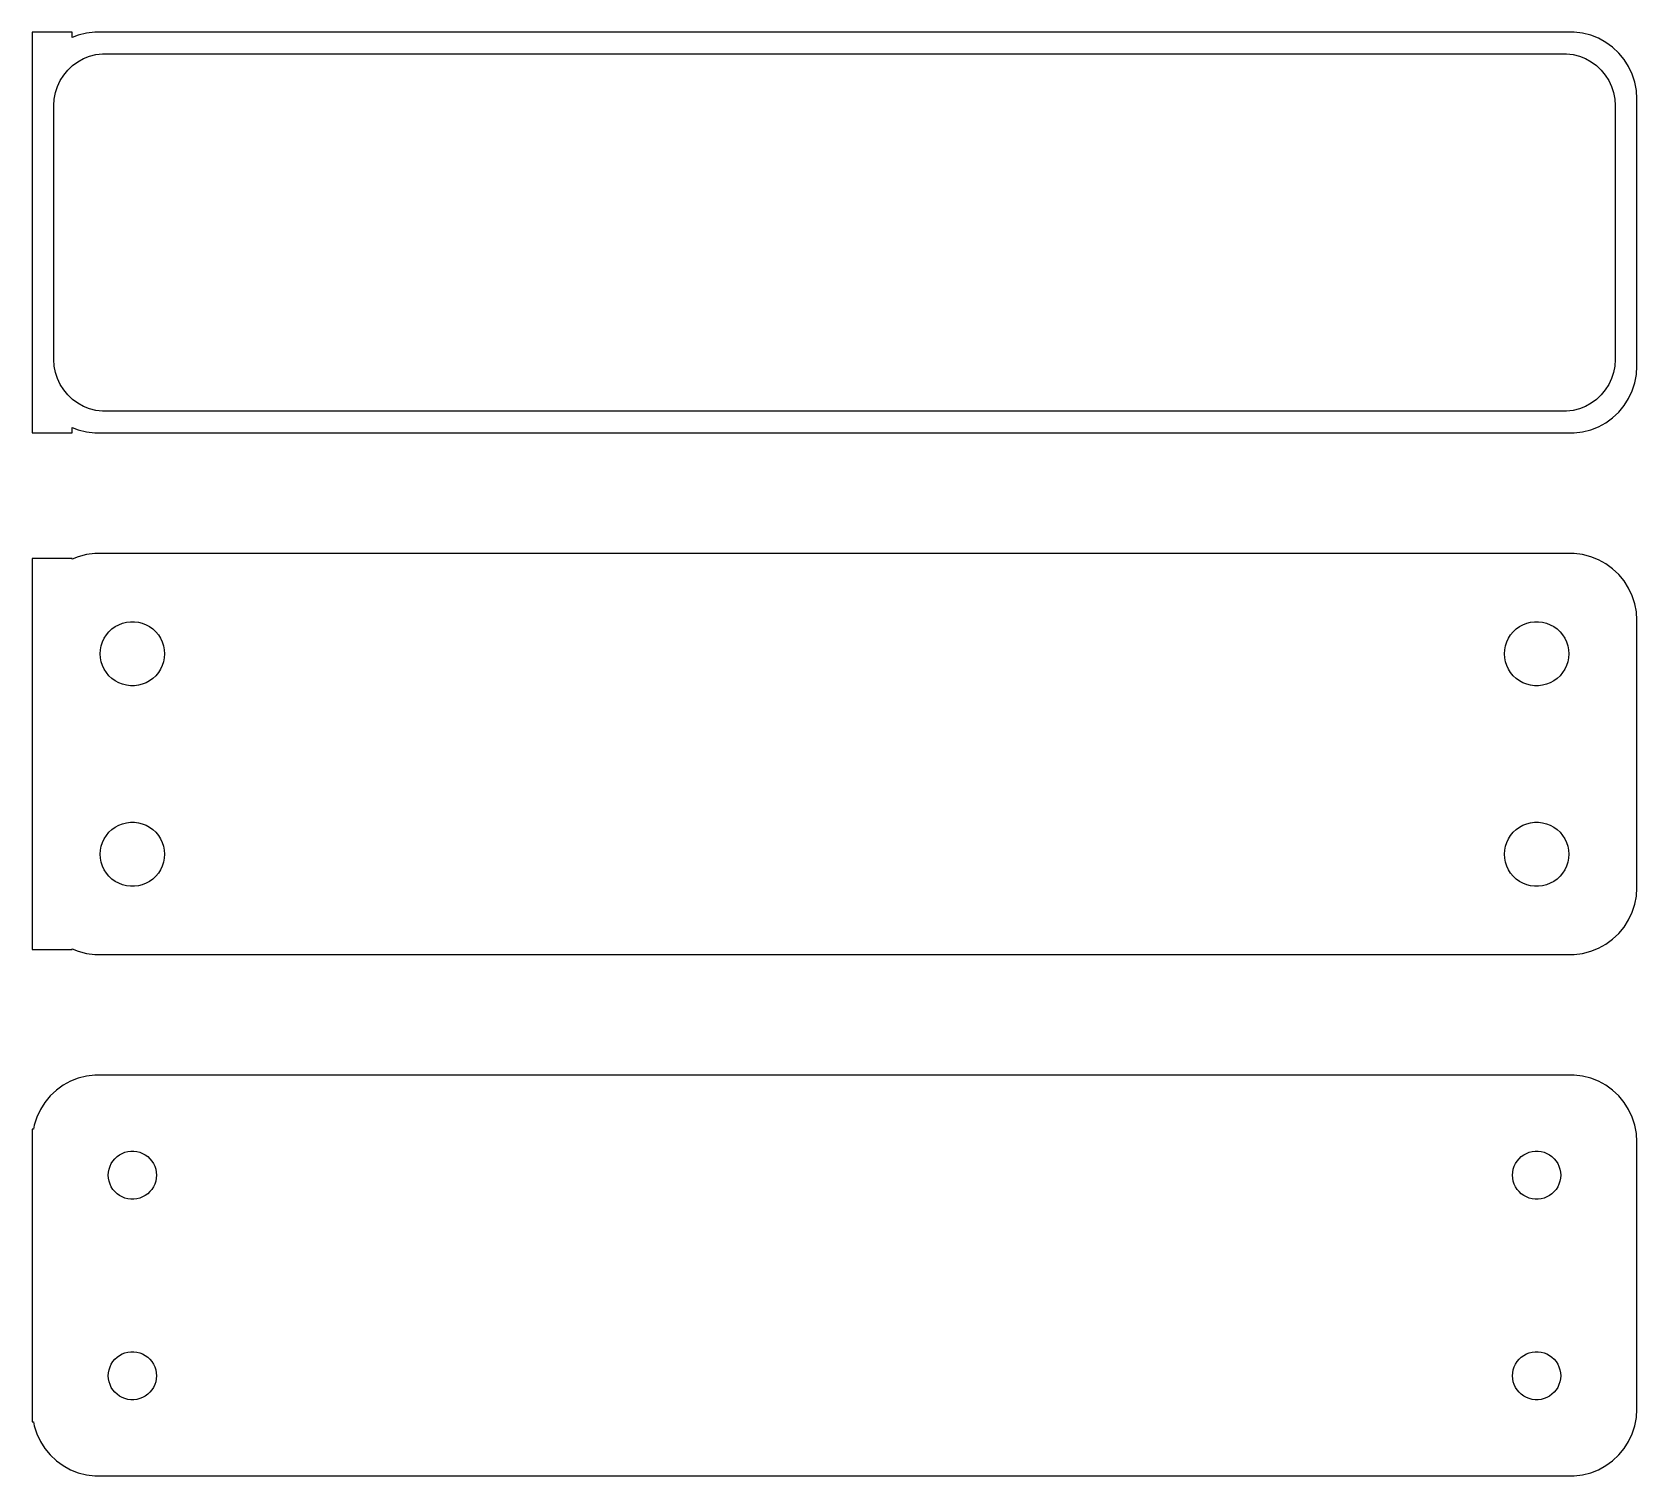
# Model space of a CAD drawing. Header units: metres. Extents: x -60 to 60, y 63 to 171.
import ezdxf

# ---------------------------------------------------------------- set-up
doc = ezdxf.new("R2010")
doc.units = ezdxf.units.M

msp = doc.modelspace()

# ---------------------------------------------------------------- linework, layer by layer
for p, q in [((-57, 170.99), (-60, 170.99)), ((-60, 170.99), (-60, 141.01)), ((-57, 170.575), (-57, 170.99)), ((-56.5451, 170.755), (-57, 170.575)), ((-55.9369, 170.911), (-56.5451, 170.755)), ((-55.3139, 170.99), (-55.9369, 170.911)), ((55.3139, 170.99), (-55.3139, 170.99)), ((55.9369, 170.911), (55.3139, 170.99)), ((56.5451, 170.755), (55.9369, 170.911)), ((57.1289, 170.524), (56.5451, 170.755)), ((57.6791, 170.222), (57.1289, 170.524)), ((-55.6967, 169.183), (-55.2256, 169.304)), ((-55.2256, 169.304), (-54.7432, 169.365)), ((-54.7432, 169.365), (54.7432, 169.365)), ((54.7432, 169.365), (55.2256, 169.304)), ((55.2256, 169.304), (55.6967, 169.183)), ((58.1871, 169.853), (57.6791, 170.222)), ((58.6448, 169.423), (58.1871, 169.853)), ((59.0451, 168.939), (58.6448, 169.423)), ((-57.633, 167.776), (-57.323, 168.151)), ((-57.323, 168.151), (-56.9685, 168.484)), ((-56.9685, 168.484), (-56.5751, 168.77)), ((-56.5751, 168.77), (-56.1489, 169.004)), ((-56.1489, 169.004), (-55.6967, 169.183)), ((55.6967, 169.183), (56.1489, 169.004)), ((56.1489, 169.004), (56.5751, 168.77)), ((56.5751, 168.77), (56.9685, 168.484)), ((56.9685, 168.484), (57.323, 168.151)), ((57.323, 168.151), (57.633, 167.776)), ((59.3815, 168.409), (59.0451, 168.939)), ((59.6489, 167.841), (59.3815, 168.409)), ((-58.251, 166.463), (-58.1007, 166.926)), ((-58.1007, 166.926), (-57.8936, 167.366)), ((-57.8936, 167.366), (-57.633, 167.776)), ((57.633, 167.776), (57.8936, 167.366)), ((57.8936, 167.366), (58.1007, 166.926)), ((58.1007, 166.926), (58.251, 166.463)), ((59.8429, 167.243), (59.6489, 167.841)), ((59.9606, 166.627), (59.8429, 167.243)), ((-58.3726, 165.5), (-58.3421, 165.985)), ((-58.3421, 165.985), (-58.251, 166.463)), ((58.251, 166.463), (58.3421, 165.985)), ((58.3421, 165.985), (58.3726, 165.5)), ((60, 166), (59.9606, 166.627)), ((60, 146), (60, 166)), ((-58.3726, 146.5), (-58.3726, 165.5)), ((58.3726, 165.5), (58.3726, 146.5)), ((-58.3421, 146.015), (-58.3726, 146.5)), ((58.3726, 146.5), (58.3421, 146.015)), ((-58.251, 145.537), (-58.3421, 146.015)), ((-58.1007, 145.074), (-58.251, 145.537)), ((58.251, 145.537), (58.1007, 145.074)), ((58.3421, 146.015), (58.251, 145.537)), ((59.8429, 144.757), (59.9606, 145.373)), ((59.9606, 145.373), (60, 146)), ((-57.8936, 144.634), (-58.1007, 145.074)), ((-57.633, 144.224), (-57.8936, 144.634)), ((-57.323, 143.849), (-57.633, 144.224)), ((57.633, 144.224), (57.323, 143.849)), ((57.8936, 144.634), (57.633, 144.224)), ((58.1007, 145.074), (57.8936, 144.634)), ((59.3815, 143.591), (59.6489, 144.159)), ((59.6489, 144.159), (59.8429, 144.757)), ((-56.9685, 143.516), (-57.323, 143.849)), ((-56.5751, 143.23), (-56.9685, 143.516)), ((-56.1489, 142.996), (-56.5751, 143.23)), ((-55.6967, 142.817), (-56.1489, 142.996)), ((-55.2256, 142.696), (-55.6967, 142.817)), ((55.6967, 142.817), (55.2256, 142.696)), ((56.1489, 142.996), (55.6967, 142.817)), ((56.5751, 143.23), (56.1489, 142.996)), ((56.9685, 143.516), (56.5751, 143.23)), ((57.323, 143.849), (56.9685, 143.516)), ((58.6448, 142.577), (59.0451, 143.061)), ((59.0451, 143.061), (59.3815, 143.591)), ((-54.7432, 142.635), (-55.2256, 142.696)), ((54.7432, 142.635), (-54.7432, 142.635)), ((55.2256, 142.696), (54.7432, 142.635)), ((57.1289, 141.476), (57.6791, 141.778)), ((57.6791, 141.778), (58.1871, 142.147)), ((58.1871, 142.147), (58.6448, 142.577)), ((-60, 141.01), (-57, 141.01)), ((-57, 141.425), (-56.5451, 141.245)), ((-57, 141.01), (-57, 141.425)), ((-56.5451, 141.245), (-55.9369, 141.089)), ((-55.9369, 141.089), (-55.3139, 141.01)), ((-55.3139, 141.01), (55.3139, 141.01)), ((55.3139, 141.01), (55.9369, 141.089)), ((55.9369, 141.089), (56.5451, 141.245)), ((56.5451, 141.245), (57.1289, 141.476)), ((-57, 131.615), (-60, 131.615)), ((-60, 131.615), (-60, 102.385)), ((-56.5451, 131.755), (-57, 131.575)), ((-57, 131.575), (-57, 131.615)), ((-55.9369, 131.911), (-56.5451, 131.755)), ((-55.3139, 131.99), (-55.9369, 131.911)), ((55.3139, 131.99), (-55.3139, 131.99)), ((55.9369, 131.911), (55.3139, 131.99)), ((56.5451, 131.755), (55.9369, 131.911)), ((57.1289, 131.524), (56.5451, 131.755)), ((57.6791, 131.222), (57.1289, 131.524)), ((58.1871, 130.853), (57.6791, 131.222)), ((58.6448, 130.423), (58.1871, 130.853)), ((59.0451, 129.939), (58.6448, 130.423)), ((59.3815, 129.409), (59.0451, 129.939)), ((59.6489, 128.841), (59.3815, 129.409)), ((59.8429, 128.243), (59.6489, 128.841)), ((59.9606, 127.627), (59.8429, 128.243)), ((60, 127), (59.9606, 127.627)), ((-54.4416, 125.911), (-54.2495, 126.143)), ((-54.2495, 126.143), (-54.0298, 126.349)), ((-54.0298, 126.349), (-53.786, 126.526)), ((-53.786, 126.526), (-53.5219, 126.672)), ((-53.5219, 126.672), (-53.2416, 126.783)), ((-53.2416, 126.783), (-52.9497, 126.857)), ((-52.9497, 126.857), (-52.6507, 126.895)), ((-52.6507, 126.895), (-52.3493, 126.895)), ((-52.3493, 126.895), (-52.0503, 126.857)), ((-52.0503, 126.857), (-51.7584, 126.783)), ((-51.7584, 126.783), (-51.4781, 126.672)), ((-51.4781, 126.672), (-51.214, 126.526)), ((-51.214, 126.526), (-50.9702, 126.349)), ((-50.9702, 126.349), (-50.7505, 126.143)), ((-50.7505, 126.143), (-50.5583, 125.911)), ((50.5583, 125.911), (50.7505, 126.143)), ((50.7505, 126.143), (50.9702, 126.349)), ((50.9702, 126.349), (51.214, 126.526)), ((51.214, 126.526), (51.4781, 126.672)), ((51.4781, 126.672), (51.7584, 126.783)), ((51.7584, 126.783), (52.0503, 126.857)), ((52.0503, 126.857), (52.3493, 126.895)), ((52.3493, 126.895), (52.6507, 126.895)), ((52.6507, 126.895), (52.9497, 126.857)), ((52.9497, 126.857), (53.2416, 126.783)), ((53.2416, 126.783), (53.5219, 126.672)), ((53.5219, 126.672), (53.786, 126.526)), ((53.786, 126.526), (54.0298, 126.349)), ((54.0298, 126.349), (54.2495, 126.143)), ((54.2495, 126.143), (54.4416, 125.911)), ((60, 107), (60, 127)), ((-54.9, 124.5), (-54.8811, 124.801)), ((-54.8811, 124.801), (-54.8246, 125.097)), ((-54.8246, 125.097), (-54.7315, 125.383)), ((-54.7315, 125.383), (-54.6031, 125.656)), ((-54.6031, 125.656), (-54.4416, 125.911)), ((-50.5583, 125.911), (-50.3969, 125.656)), ((-50.3969, 125.656), (-50.2685, 125.383)), ((-50.2685, 125.383), (-50.1754, 125.097)), ((-50.1754, 125.097), (-50.1189, 124.801)), ((-50.1189, 124.801), (-50.1, 124.5)), ((50.1, 124.5), (50.1189, 124.801)), ((50.1189, 124.801), (50.1754, 125.097)), ((50.1754, 125.097), (50.2685, 125.383)), ((50.2685, 125.383), (50.3969, 125.656)), ((50.3969, 125.656), (50.5583, 125.911)), ((54.4416, 125.911), (54.6031, 125.656)), ((54.6031, 125.656), (54.7315, 125.383)), ((54.7315, 125.383), (54.8246, 125.097)), ((54.8246, 125.097), (54.8811, 124.801)), ((54.8811, 124.801), (54.9, 124.5)), ((-54.8811, 124.199), (-54.9, 124.5)), ((-54.8246, 123.903), (-54.8811, 124.199)), ((-54.7315, 123.617), (-54.8246, 123.903)), ((-54.6031, 123.344), (-54.7315, 123.617)), ((-50.2685, 123.617), (-50.3969, 123.344)), ((-50.1754, 123.903), (-50.2685, 123.617)), ((-50.1189, 124.199), (-50.1754, 123.903)), ((-50.1, 124.5), (-50.1189, 124.199)), ((50.1189, 124.199), (50.1, 124.5)), ((50.1754, 123.903), (50.1189, 124.199)), ((50.2685, 123.617), (50.1754, 123.903)), ((50.3969, 123.344), (50.2685, 123.617)), ((54.7315, 123.617), (54.6031, 123.344)), ((54.8246, 123.903), (54.7315, 123.617)), ((54.8811, 124.199), (54.8246, 123.903)), ((54.9, 124.5), (54.8811, 124.199)), ((-54.4416, 123.089), (-54.6031, 123.344)), ((-54.2495, 122.857), (-54.4416, 123.089)), ((-54.0298, 122.651), (-54.2495, 122.857)), ((-53.786, 122.474), (-54.0298, 122.651)), ((-53.5219, 122.328), (-53.786, 122.474)), ((-51.214, 122.474), (-51.4781, 122.328)), ((-50.9702, 122.651), (-51.214, 122.474)), ((-50.7505, 122.857), (-50.9702, 122.651)), ((-50.5583, 123.089), (-50.7505, 122.857)), ((-50.3969, 123.344), (-50.5583, 123.089)), ((50.5583, 123.089), (50.3969, 123.344)), ((50.7505, 122.857), (50.5583, 123.089)), ((50.9702, 122.651), (50.7505, 122.857)), ((51.214, 122.474), (50.9702, 122.651)), ((51.4781, 122.328), (51.214, 122.474)), ((53.786, 122.474), (53.5219, 122.328)), ((54.0298, 122.651), (53.786, 122.474)), ((54.2495, 122.857), (54.0298, 122.651)), ((54.4416, 123.089), (54.2495, 122.857)), ((54.6031, 123.344), (54.4416, 123.089)), ((-53.2416, 122.217), (-53.5219, 122.328)), ((-52.9497, 122.143), (-53.2416, 122.217)), ((-52.6507, 122.105), (-52.9497, 122.143)), ((-52.3493, 122.105), (-52.6507, 122.105)), ((-52.0503, 122.143), (-52.3493, 122.105)), ((-51.7584, 122.217), (-52.0503, 122.143)), ((-51.4781, 122.328), (-51.7584, 122.217)), ((51.7584, 122.217), (51.4781, 122.328)), ((52.0503, 122.143), (51.7584, 122.217)), ((52.3493, 122.105), (52.0503, 122.143)), ((52.6507, 122.105), (52.3493, 122.105)), ((52.9497, 122.143), (52.6507, 122.105)), ((53.2416, 122.217), (52.9497, 122.143)), ((53.5219, 122.328), (53.2416, 122.217)), ((-53.786, 111.526), (-53.5219, 111.672)), ((-53.5219, 111.672), (-53.2416, 111.783)), ((-53.2416, 111.783), (-52.9497, 111.857)), ((-52.9497, 111.857), (-52.6507, 111.895)), ((-52.6507, 111.895), (-52.3493, 111.895)), ((-52.3493, 111.895), (-52.0503, 111.857)), ((-52.0503, 111.857), (-51.7584, 111.783)), ((-51.7584, 111.783), (-51.4781, 111.672)), ((-51.4781, 111.672), (-51.214, 111.526)), ((51.214, 111.526), (51.4781, 111.672)), ((51.4781, 111.672), (51.7584, 111.783)), ((51.7584, 111.783), (52.0503, 111.857)), ((52.0503, 111.857), (52.3493, 111.895)), ((52.3493, 111.895), (52.6507, 111.895)), ((52.6507, 111.895), (52.9497, 111.857)), ((52.9497, 111.857), (53.2416, 111.783)), ((53.2416, 111.783), (53.5219, 111.672)), ((53.5219, 111.672), (53.786, 111.526)), ((-54.7315, 110.383), (-54.6031, 110.656)), ((-54.6031, 110.656), (-54.4416, 110.911)), ((-54.4416, 110.911), (-54.2495, 111.143)), ((-54.2495, 111.143), (-54.0298, 111.349)), ((-54.0298, 111.349), (-53.786, 111.526)), ((-51.214, 111.526), (-50.9702, 111.349)), ((-50.9702, 111.349), (-50.7505, 111.143)), ((-50.7505, 111.143), (-50.5583, 110.911)), ((-50.5583, 110.911), (-50.3969, 110.656)), ((-50.3969, 110.656), (-50.2685, 110.383)), ((50.2685, 110.383), (50.3969, 110.656)), ((50.3969, 110.656), (50.5583, 110.911)), ((50.5583, 110.911), (50.7505, 111.143)), ((50.7505, 111.143), (50.9702, 111.349)), ((50.9702, 111.349), (51.214, 111.526)), ((53.786, 111.526), (54.0298, 111.349)), ((54.0298, 111.349), (54.2495, 111.143)), ((54.2495, 111.143), (54.4416, 110.911)), ((54.4416, 110.911), (54.6031, 110.656)), ((54.6031, 110.656), (54.7315, 110.383)), ((-54.9, 109.5), (-54.8811, 109.801)), ((-54.8811, 109.199), (-54.9, 109.5)), ((-54.8811, 109.801), (-54.8246, 110.097)), ((-54.8246, 110.097), (-54.7315, 110.383)), ((-50.2685, 110.383), (-50.1754, 110.097)), ((-50.1754, 110.097), (-50.1189, 109.801)), ((-50.1189, 109.801), (-50.1, 109.5)), ((-50.1, 109.5), (-50.1189, 109.199)), ((50.1, 109.5), (50.1189, 109.801)), ((50.1189, 109.199), (50.1, 109.5)), ((50.1189, 109.801), (50.1754, 110.097)), ((50.1754, 110.097), (50.2685, 110.383)), ((54.7315, 110.383), (54.8246, 110.097)), ((54.8246, 110.097), (54.8811, 109.801)), ((54.8811, 109.801), (54.9, 109.5)), ((54.9, 109.5), (54.8811, 109.199)), ((-54.8246, 108.903), (-54.8811, 109.199)), ((-54.7315, 108.617), (-54.8246, 108.903)), ((-54.6031, 108.344), (-54.7315, 108.617)), ((-54.4416, 108.089), (-54.6031, 108.344)), ((-54.2495, 107.857), (-54.4416, 108.089)), ((-50.5583, 108.089), (-50.7505, 107.857)), ((-50.3969, 108.344), (-50.5583, 108.089)), ((-50.2685, 108.617), (-50.3969, 108.344)), ((-50.1754, 108.903), (-50.2685, 108.617)), ((-50.1189, 109.199), (-50.1754, 108.903)), ((50.1754, 108.903), (50.1189, 109.199)), ((50.2685, 108.617), (50.1754, 108.903)), ((50.3969, 108.344), (50.2685, 108.617)), ((50.5583, 108.089), (50.3969, 108.344)), ((50.7505, 107.857), (50.5583, 108.089)), ((54.4416, 108.089), (54.2495, 107.857)), ((54.6031, 108.344), (54.4416, 108.089)), ((54.7315, 108.617), (54.6031, 108.344)), ((54.8246, 108.903), (54.7315, 108.617)), ((54.8811, 109.199), (54.8246, 108.903)), ((-54.0298, 107.651), (-54.2495, 107.857)), ((-53.786, 107.474), (-54.0298, 107.651)), ((-53.5219, 107.328), (-53.786, 107.474)), ((-53.2416, 107.217), (-53.5219, 107.328)), ((-52.9497, 107.143), (-53.2416, 107.217)), ((-52.6507, 107.105), (-52.9497, 107.143)), ((-52.3493, 107.105), (-52.6507, 107.105)), ((-52.0503, 107.143), (-52.3493, 107.105)), ((-51.7584, 107.217), (-52.0503, 107.143)), ((-51.4781, 107.328), (-51.7584, 107.217)), ((-51.214, 107.474), (-51.4781, 107.328)), ((-50.9702, 107.651), (-51.214, 107.474)), ((-50.7505, 107.857), (-50.9702, 107.651)), ((50.9702, 107.651), (50.7505, 107.857)), ((51.214, 107.474), (50.9702, 107.651)), ((51.4781, 107.328), (51.214, 107.474)), ((51.7584, 107.217), (51.4781, 107.328)), ((52.0503, 107.143), (51.7584, 107.217)), ((52.3493, 107.105), (52.0503, 107.143)), ((52.6507, 107.105), (52.3493, 107.105)), ((52.9497, 107.143), (52.6507, 107.105)), ((53.2416, 107.217), (52.9497, 107.143)), ((53.5219, 107.328), (53.2416, 107.217)), ((53.786, 107.474), (53.5219, 107.328)), ((54.0298, 107.651), (53.786, 107.474)), ((54.2495, 107.857), (54.0298, 107.651)), ((59.9606, 106.373), (60, 107)), ((59.6489, 105.159), (59.8429, 105.757)), ((59.8429, 105.757), (59.9606, 106.373)), ((59.0451, 104.061), (59.3815, 104.591)), ((59.3815, 104.591), (59.6489, 105.159)), ((58.1871, 103.147), (58.6448, 103.577)), ((58.6448, 103.577), (59.0451, 104.061)), ((-60, 102.385), (-57, 102.385)), ((-57, 102.385), (-57, 102.425)), ((-57, 102.425), (-56.5451, 102.245)), ((-56.5451, 102.245), (-55.9369, 102.089)), ((-55.9369, 102.089), (-55.3139, 102.01)), ((-55.3139, 102.01), (55.3139, 102.01)), ((55.3139, 102.01), (55.9369, 102.089)), ((55.9369, 102.089), (56.5451, 102.245)), ((56.5451, 102.245), (57.1289, 102.476)), ((57.1289, 102.476), (57.6791, 102.778)), ((57.6791, 102.778), (58.1871, 103.147)), ((-57.1289, 92.5241), (-57.6791, 92.2216)), ((-56.5451, 92.7553), (-57.1289, 92.5241)), ((-55.9369, 92.9114), (-56.5451, 92.7553)), ((-55.3139, 92.9901), (-55.9369, 92.9114)), ((55.3139, 92.9901), (-55.3139, 92.9901)), ((55.9369, 92.9114), (55.3139, 92.9901)), ((56.5451, 92.7553), (55.9369, 92.9114)), ((57.1289, 92.5241), (56.5451, 92.7553)), ((57.6791, 92.2216), (57.1289, 92.5241)), ((-58.6448, 91.4227), (-59.0451, 90.9389)), ((-58.1871, 91.8526), (-58.6448, 91.4227)), ((-57.6791, 92.2216), (-58.1871, 91.8526)), ((58.1871, 91.8526), (57.6791, 92.2216)), ((58.6448, 91.4227), (58.1871, 91.8526)), ((59.0451, 90.9389), (58.6448, 91.4227)), ((-59.3815, 90.4088), (-59.6489, 89.8406)), ((-59.0451, 90.9389), (-59.3815, 90.4088)), ((59.3815, 90.4088), (59.0451, 90.9389)), ((59.6489, 89.8406), (59.3815, 90.4088)), ((-59.9, 88.9442), (-60, 88.9442)), ((-60, 88.9442), (-60, 67.0558)), ((-59.8429, 89.2434), (-59.9, 88.9442)), ((-59.6489, 89.8406), (-59.8429, 89.2434)), ((59.8429, 89.2434), (59.6489, 89.8406)), ((59.9606, 88.6267), (59.8429, 89.2434)), ((60, 88), (59.9606, 88.6267)), ((60, 68), (60, 88)), ((-54.0773, 86.3671), (-53.9562, 86.558)), ((-53.9562, 86.558), (-53.8121, 86.7322)), ((-53.8121, 86.7322), (-53.6474, 86.8869)), ((-53.6474, 86.8869), (-53.4645, 87.0198)), ((-53.4645, 87.0198), (-53.2664, 87.1287)), ((-53.2664, 87.1287), (-53.0562, 87.2119)), ((-53.0562, 87.2119), (-52.8373, 87.2681)), ((-52.8373, 87.2681), (-52.613, 87.2964)), ((-52.613, 87.2964), (-52.387, 87.2964)), ((-52.387, 87.2964), (-52.1627, 87.2681)), ((-52.1627, 87.2681), (-51.9438, 87.2119)), ((-51.9438, 87.2119), (-51.7336, 87.1287)), ((-51.7336, 87.1287), (-51.5355, 87.0198)), ((-51.5355, 87.0198), (-51.3526, 86.8869)), ((-51.3526, 86.8869), (-51.1879, 86.7322)), ((-51.1879, 86.7322), (-51.0438, 86.558)), ((-51.0438, 86.558), (-50.9226, 86.3671)), ((50.9226, 86.3671), (51.0438, 86.558)), ((51.0438, 86.558), (51.1879, 86.7322)), ((51.1879, 86.7322), (51.3526, 86.8869)), ((51.3526, 86.8869), (51.5355, 87.0198)), ((51.5355, 87.0198), (51.7336, 87.1287)), ((51.7336, 87.1287), (51.9438, 87.2119)), ((51.9438, 87.2119), (52.1627, 87.2681)), ((52.1627, 87.2681), (52.387, 87.2964)), ((52.387, 87.2964), (52.613, 87.2964)), ((52.613, 87.2964), (52.8373, 87.2681)), ((52.8373, 87.2681), (53.0562, 87.2119)), ((53.0562, 87.2119), (53.2664, 87.1287)), ((53.2664, 87.1287), (53.4645, 87.0198)), ((53.4645, 87.0198), (53.6474, 86.8869)), ((53.6474, 86.8869), (53.8121, 86.7322)), ((53.8121, 86.7322), (53.9562, 86.558)), ((53.9562, 86.558), (54.0773, 86.3671)), ((-54.3, 85.5), (-54.2858, 85.7256)), ((-54.2858, 85.2744), (-54.3, 85.5)), ((-54.2858, 85.7256), (-54.2434, 85.9476)), ((-54.2434, 85.0524), (-54.2858, 85.2744)), ((-54.2434, 85.9476), (-54.1736, 86.1626)), ((-54.1736, 86.1626), (-54.0773, 86.3671)), ((-50.9226, 86.3671), (-50.8264, 86.1626)), ((-50.8264, 86.1626), (-50.7565, 85.9476)), ((-50.7565, 85.9476), (-50.7142, 85.7256)), ((-50.7142, 85.2744), (-50.7565, 85.0524)), ((-50.7142, 85.7256), (-50.7, 85.5)), ((-50.7, 85.5), (-50.7142, 85.2744)), ((50.7, 85.5), (50.7142, 85.7256)), ((50.7142, 85.2744), (50.7, 85.5)), ((50.7142, 85.7256), (50.7565, 85.9476)), ((50.7565, 85.0524), (50.7142, 85.2744)), ((50.7565, 85.9476), (50.8264, 86.1626)), ((50.8264, 86.1626), (50.9226, 86.3671)), ((54.0773, 86.3671), (54.1736, 86.1626)), ((54.1736, 86.1626), (54.2434, 85.9476)), ((54.2434, 85.9476), (54.2858, 85.7256)), ((54.2858, 85.2744), (54.2434, 85.0524)), ((54.2858, 85.7256), (54.3, 85.5)), ((54.3, 85.5), (54.2858, 85.2744)), ((-54.1736, 84.8374), (-54.2434, 85.0524)), ((-54.0773, 84.6328), (-54.1736, 84.8374)), ((-53.9562, 84.442), (-54.0773, 84.6328)), ((-53.8121, 84.2678), (-53.9562, 84.442)), ((-53.6474, 84.1131), (-53.8121, 84.2678)), ((-53.4645, 83.9802), (-53.6474, 84.1131)), ((-51.3526, 84.1131), (-51.5355, 83.9802)), ((-51.1879, 84.2678), (-51.3526, 84.1131)), ((-51.0438, 84.442), (-51.1879, 84.2678)), ((-50.9226, 84.6328), (-51.0438, 84.442)), ((-50.8264, 84.8374), (-50.9226, 84.6328)), ((-50.7565, 85.0524), (-50.8264, 84.8374)), ((50.8264, 84.8374), (50.7565, 85.0524)), ((50.9226, 84.6328), (50.8264, 84.8374)), ((51.0438, 84.442), (50.9226, 84.6328)), ((51.1879, 84.2678), (51.0438, 84.442)), ((51.3526, 84.1131), (51.1879, 84.2678)), ((51.5355, 83.9802), (51.3526, 84.1131)), ((53.6474, 84.1131), (53.4645, 83.9802)), ((53.8121, 84.2678), (53.6474, 84.1131)), ((53.9562, 84.442), (53.8121, 84.2678)), ((54.0773, 84.6328), (53.9562, 84.442)), ((54.1736, 84.8374), (54.0773, 84.6328)), ((54.2434, 85.0524), (54.1736, 84.8374)), ((-53.2664, 83.8713), (-53.4645, 83.9802)), ((-53.0562, 83.7881), (-53.2664, 83.8713)), ((-52.8373, 83.7319), (-53.0562, 83.7881)), ((-52.613, 83.7036), (-52.8373, 83.7319)), ((-52.387, 83.7036), (-52.613, 83.7036)), ((-52.1627, 83.7319), (-52.387, 83.7036)), ((-51.9438, 83.7881), (-52.1627, 83.7319)), ((-51.7336, 83.8713), (-51.9438, 83.7881)), ((-51.5355, 83.9802), (-51.7336, 83.8713)), ((51.7336, 83.8713), (51.5355, 83.9802)), ((51.9438, 83.7881), (51.7336, 83.8713)), ((52.1627, 83.7319), (51.9438, 83.7881)), ((52.387, 83.7036), (52.1627, 83.7319)), ((52.613, 83.7036), (52.387, 83.7036)), ((52.8373, 83.7319), (52.613, 83.7036)), ((53.0562, 83.7881), (52.8373, 83.7319)), ((53.2664, 83.8713), (53.0562, 83.7881)), ((53.4645, 83.9802), (53.2664, 83.8713)), ((-53.6474, 71.8869), (-53.4645, 72.0198)), ((-53.4645, 72.0198), (-53.2664, 72.1287)), ((-53.2664, 72.1287), (-53.0562, 72.2119)), ((-53.0562, 72.2119), (-52.8373, 72.2681)), ((-52.8373, 72.2681), (-52.613, 72.2964)), ((-52.613, 72.2964), (-52.387, 72.2964)), ((-52.387, 72.2964), (-52.1627, 72.2681)), ((-52.1627, 72.2681), (-51.9438, 72.2119)), ((-51.9438, 72.2119), (-51.7336, 72.1287)), ((-51.7336, 72.1287), (-51.5355, 72.0198)), ((-51.5355, 72.0198), (-51.3526, 71.8869)), ((51.3526, 71.8869), (51.5355, 72.0198)), ((51.5355, 72.0198), (51.7336, 72.1287)), ((51.7336, 72.1287), (51.9438, 72.2119)), ((51.9438, 72.2119), (52.1627, 72.2681)), ((52.1627, 72.2681), (52.387, 72.2964)), ((52.387, 72.2964), (52.613, 72.2964)), ((52.613, 72.2964), (52.8373, 72.2681)), ((52.8373, 72.2681), (53.0562, 72.2119)), ((53.0562, 72.2119), (53.2664, 72.1287)), ((53.2664, 72.1287), (53.4645, 72.0198)), ((53.4645, 72.0198), (53.6474, 71.8869)), ((-54.2858, 70.7256), (-54.2434, 70.9476)), ((-54.2434, 70.9476), (-54.1736, 71.1626)), ((-54.1736, 71.1626), (-54.0773, 71.3672)), ((-54.0773, 71.3672), (-53.9562, 71.558)), ((-53.9562, 71.558), (-53.8121, 71.7322)), ((-53.8121, 71.7322), (-53.6474, 71.8869)), ((-51.3526, 71.8869), (-51.1879, 71.7322)), ((-51.1879, 71.7322), (-51.0438, 71.558)), ((-51.0438, 71.558), (-50.9226, 71.3672)), ((-50.9226, 71.3672), (-50.8264, 71.1626)), ((-50.8264, 71.1626), (-50.7565, 70.9476)), ((-50.7565, 70.9476), (-50.7142, 70.7256)), ((50.7142, 70.7256), (50.7565, 70.9476)), ((50.7565, 70.9476), (50.8264, 71.1626)), ((50.8264, 71.1626), (50.9226, 71.3672)), ((50.9226, 71.3672), (51.0438, 71.558)), ((51.0438, 71.558), (51.1879, 71.7322)), ((51.1879, 71.7322), (51.3526, 71.8869)), ((53.6474, 71.8869), (53.8121, 71.7322)), ((53.8121, 71.7322), (53.9562, 71.558)), ((53.9562, 71.558), (54.0773, 71.3672)), ((54.0773, 71.3672), (54.1736, 71.1626)), ((54.1736, 71.1626), (54.2434, 70.9476)), ((54.2434, 70.9476), (54.2858, 70.7256)), ((-54.3, 70.5), (-54.2858, 70.7256)), ((-54.2858, 70.2744), (-54.3, 70.5)), ((-54.2434, 70.0524), (-54.2858, 70.2744)), ((-54.1736, 69.8374), (-54.2434, 70.0524)), ((-54.0773, 69.6329), (-54.1736, 69.8374)), ((-53.9562, 69.442), (-54.0773, 69.6329)), ((-50.9226, 69.6329), (-51.0438, 69.442)), ((-50.8264, 69.8374), (-50.9226, 69.6329)), ((-50.7565, 70.0524), (-50.8264, 69.8374)), ((-50.7142, 70.2744), (-50.7565, 70.0524)), ((-50.7142, 70.7256), (-50.7, 70.5)), ((-50.7, 70.5), (-50.7142, 70.2744)), ((50.7, 70.5), (50.7142, 70.7256)), ((50.7142, 70.2744), (50.7, 70.5)), ((50.7565, 70.0524), (50.7142, 70.2744)), ((50.8264, 69.8374), (50.7565, 70.0524)), ((50.9226, 69.6329), (50.8264, 69.8374)), ((51.0438, 69.442), (50.9226, 69.6329)), ((54.0773, 69.6329), (53.9562, 69.442)), ((54.1736, 69.8374), (54.0773, 69.6329)), ((54.2434, 70.0524), (54.1736, 69.8374)), ((54.2858, 70.2744), (54.2434, 70.0524)), ((54.2858, 70.7256), (54.3, 70.5)), ((54.3, 70.5), (54.2858, 70.2744)), ((-53.8121, 69.2678), (-53.9562, 69.442)), ((-53.6474, 69.1131), (-53.8121, 69.2678)), ((-53.4645, 68.9802), (-53.6474, 69.1131)), ((-53.2664, 68.8713), (-53.4645, 68.9802)), ((-53.0562, 68.7881), (-53.2664, 68.8713)), ((-52.8373, 68.7319), (-53.0562, 68.7881)), ((-52.613, 68.7036), (-52.8373, 68.7319)), ((-52.387, 68.7036), (-52.613, 68.7036)), ((-52.1627, 68.7319), (-52.387, 68.7036)), ((-51.9438, 68.7881), (-52.1627, 68.7319)), ((-51.7336, 68.8713), (-51.9438, 68.7881)), ((-51.5355, 68.9802), (-51.7336, 68.8713)), ((-51.3526, 69.1131), (-51.5355, 68.9802)), ((-51.1879, 69.2678), (-51.3526, 69.1131)), ((-51.0438, 69.442), (-51.1879, 69.2678)), ((51.1879, 69.2678), (51.0438, 69.442)), ((51.3526, 69.1131), (51.1879, 69.2678)), ((51.5355, 68.9802), (51.3526, 69.1131)), ((51.7336, 68.8713), (51.5355, 68.9802)), ((51.9438, 68.7881), (51.7336, 68.8713)), ((52.1627, 68.7319), (51.9438, 68.7881)), ((52.387, 68.7036), (52.1627, 68.7319)), ((52.613, 68.7036), (52.387, 68.7036)), ((52.8373, 68.7319), (52.613, 68.7036)), ((53.0562, 68.7881), (52.8373, 68.7319)), ((53.2664, 68.8713), (53.0562, 68.7881)), ((53.4645, 68.9802), (53.2664, 68.8713)), ((53.6474, 69.1131), (53.4645, 68.9802)), ((53.8121, 69.2678), (53.6474, 69.1131)), ((53.9562, 69.442), (53.8121, 69.2678)), ((59.8429, 66.7566), (59.9606, 67.3733)), ((59.9606, 67.3733), (60, 68)), ((-60, 67.0558), (-59.9, 67.0558)), ((-59.9, 67.0558), (-59.8429, 66.7566)), ((-59.8429, 66.7566), (-59.6489, 66.1594)), ((-59.6489, 66.1594), (-59.3815, 65.5912)), ((59.3815, 65.5912), (59.6489, 66.1594)), ((59.6489, 66.1594), (59.8429, 66.7566)), ((-59.3815, 65.5912), (-59.0451, 65.0611)), ((-59.0451, 65.0611), (-58.6448, 64.5773)), ((58.6448, 64.5773), (59.0451, 65.0611)), ((59.0451, 65.0611), (59.3815, 65.5912)), ((-58.6448, 64.5773), (-58.1871, 64.1474)), ((-58.1871, 64.1474), (-57.6791, 63.7784)), ((-57.6791, 63.7784), (-57.1289, 63.4759)), ((57.1289, 63.4759), (57.6791, 63.7784)), ((57.6791, 63.7784), (58.1871, 64.1474)), ((58.1871, 64.1474), (58.6448, 64.5773)), ((-57.1289, 63.4759), (-56.5451, 63.2447)), ((-56.5451, 63.2447), (-55.9369, 63.0886)), ((-55.9369, 63.0886), (-55.3139, 63.0099)), ((-55.3139, 63.0099), (55.3139, 63.0099)), ((55.3139, 63.0099), (55.9369, 63.0886)), ((55.9369, 63.0886), (56.5451, 63.2447)), ((56.5451, 63.2447), (57.1289, 63.4759))]:
    msp.add_line(p, q)

doc.saveas('drawing.dxf')
